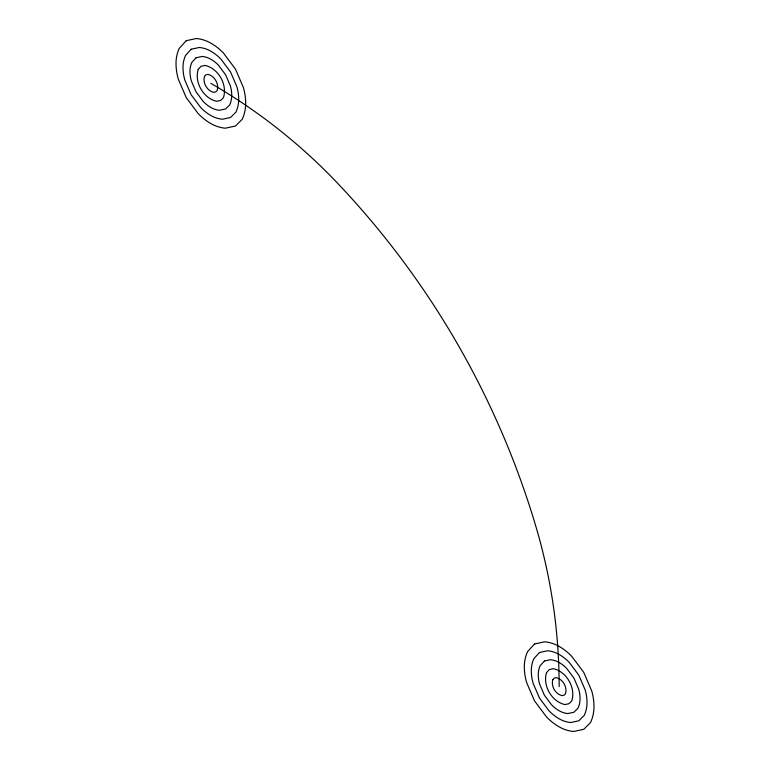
<?xml version="1.0" encoding="UTF-8"?>
<svg xmlns="http://www.w3.org/2000/svg" width="770" height="770" viewBox="0 0 770 770"><rect width="100%" height="100%" fill="white"/><g stroke="black" fill="none" stroke-linecap="round" stroke-linejoin="round"><path stroke-width="1.16" d="M210.845 83.362A562.88 562.88 0 0 1 338.049 183.722A850.359 850.359 0 0 1 535.833 526.295A562.88 562.88 0 0 1 559.155 686.638M198.198 69.387C194.155 82.323 203.405 98.329 216.62 101.303L220.701 100.418L223.425 97.694C227.66 84.671 218.43 68.424 205.08 65.411L200.999 66.297L198.198 69.387M204.522 76.374C202.5 82.842 207.12 90.85 213.733 92.333L215.773 91.89L217.13 90.523C219.258 84.017 214.638 75.893 207.958 74.392L205.917 74.825L204.522 76.374M546.498 672.672C542.465 685.598 551.705 701.614 564.92 704.588L569.001 703.703L571.725 700.979C575.97 687.957 566.739 671.71 553.38 668.697L549.299 669.582L546.498 672.672M552.822 679.66C550.81 686.118 555.43 694.126 562.042 695.608L564.083 695.175L565.44 693.809C567.557 687.302 562.947 679.169 556.267 677.667L554.227 678.11L552.822 679.66M186.215 40.704L179.208 48.433A35.94 35.94 0 0 0 176.012 63.246A56.287 56.287 0 0 0 178.351 79.281L186.215 97.578L198.131 113.536A56.287 56.287 0 0 0 210.845 123.575A35.94 35.94 0 0 0 225.273 128.215L235.476 126.02L242.281 119.196A38.163 38.163 0 0 0 245.678 103.469A56.287 56.287 0 0 0 243.349 87.434L235.476 69.136L223.57 53.178A56.287 56.287 0 0 0 210.845 43.139A35.94 35.94 0 0 0 196.417 38.5L186.215 40.704M191.143 49.232L185.541 55.421A28.75 28.75 0 0 0 182.981 67.269A45.035 45.035 0 0 0 184.848 80.099L191.143 94.739L200.672 107.502A45.035 45.035 0 0 0 210.845 115.539A28.75 28.75 0 0 0 222.386 119.244L230.548 117.483L235.995 112.035A30.53 30.53 0 0 0 238.71 99.445A45.035 45.035 0 0 0 236.842 86.615L230.548 71.985L221.019 59.213A45.035 45.035 0 0 0 210.845 51.186A28.75 28.75 0 0 0 199.305 47.471L191.143 49.232M196.071 57.76L191.865 62.409A21.56 21.56 0 0 0 189.949 71.292A33.774 33.774 0 0 0 191.345 80.917L196.071 91.89L203.213 101.467A33.774 33.774 0 0 0 210.845 107.492A21.56 21.56 0 0 0 219.508 110.274L225.629 108.955L229.71 104.864A22.898 22.898 0 0 0 231.741 95.422A33.774 33.774 0 0 0 230.345 85.807L225.629 74.825L218.478 65.248A33.774 33.774 0 0 0 210.845 59.232A21.56 21.56 0 0 0 202.192 56.441L196.071 57.76M534.524 643.98L527.517 651.718A35.94 35.94 0 0 0 524.322 666.531A56.287 56.287 0 0 0 526.651 682.567L534.524 700.864L546.431 716.822A56.287 56.287 0 0 0 559.155 726.861A35.94 35.94 0 0 0 573.583 731.5L583.785 729.296L590.59 722.481A38.163 38.163 0 0 0 593.988 706.754A56.287 56.287 0 0 0 591.649 690.719L583.785 672.422L571.869 656.463A56.287 56.287 0 0 0 559.155 646.425A35.94 35.94 0 0 0 544.727 641.785L534.524 643.98M539.452 652.517L533.841 658.706A28.75 28.75 0 0 0 531.29 670.554A45.035 45.035 0 0 0 533.158 683.385L539.452 698.015L548.981 710.787A45.035 45.035 0 0 0 559.155 718.814A28.75 28.75 0 0 0 570.695 722.529L578.857 720.768L584.305 715.311A30.53 30.53 0 0 0 587.019 702.731A45.035 45.035 0 0 0 585.152 689.901L578.857 675.261L569.328 662.498A45.035 45.035 0 0 0 559.155 654.462A28.75 28.75 0 0 0 547.614 650.756L539.452 652.517M544.371 661.045L540.174 665.684A21.56 21.56 0 0 0 538.259 674.578A33.774 33.774 0 0 0 539.654 684.193L544.371 695.175L551.522 704.752A33.774 33.774 0 0 0 559.155 710.768A21.56 21.56 0 0 0 567.808 713.559L573.929 712.24L578.02 708.15A22.898 22.898 0 0 0 580.051 698.708A33.774 33.774 0 0 0 578.655 689.083L573.929 678.11L566.787 668.533A33.774 33.774 0 0 0 559.155 662.508A21.56 21.56 0 0 0 550.492 659.726L544.371 661.045"/></g></svg>
